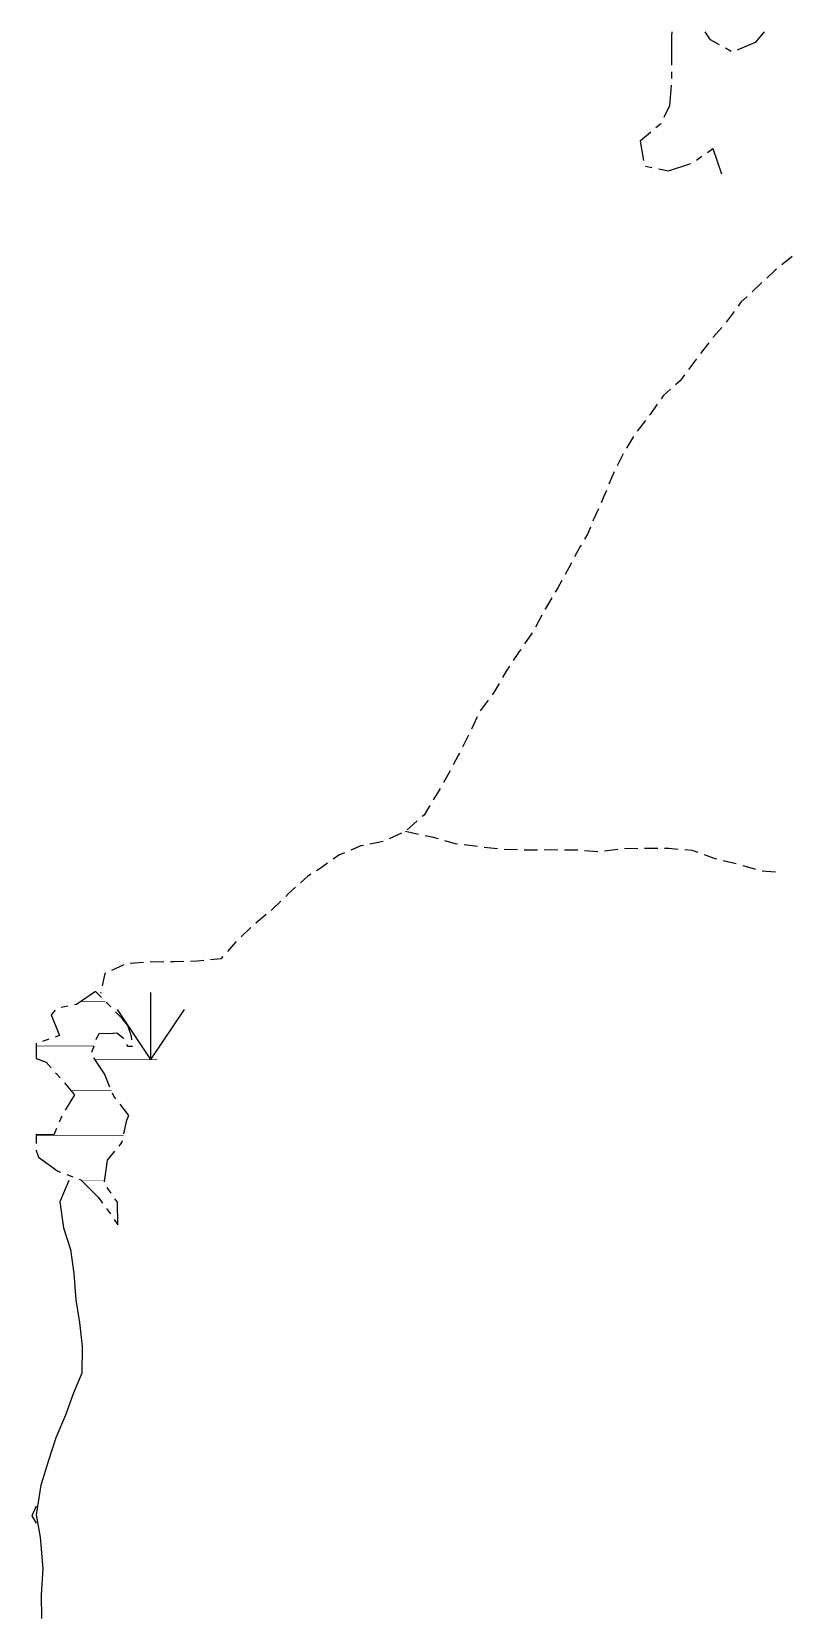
# Model space of a CAD drawing. Extents: x 211015 to 214226, y 4840231 to 4844926.
# Drawn here: x 211591.2 to 211760.3, y 4842998.1 to 4843352.8 of the extents above; entities that cross this region are included whole.
import ezdxf

# ---------------------------------------------------------------- set-up
doc = ezdxf.new("R2010")
doc.units = 0
doc.header["$LTSCALE"] = 1.5
doc.header["$MEASUREMENT"] = 0
doc.linetypes.add('TRACO_13', pattern=[8, 5, -1, 1, -1])
doc.linetypes.add('TRACO_15', pattern=[3, 2, -1])
doc.layers.get('0').update_dxf_attribs({"linetype": 'CONTINUOUS'})
for name, color, linetype in [('HD-ALAGADO-BREJO', 170, 'CONTINUOUS'), ('HD-CURSO-PERENE', 170, 'CONTINUOUS'), ('HD-HACH-HIDROG', 160, 'CONTINUOUS'), ('HD-LAGOS-INTER', 170, 'CONTINUOUS'), ('OB-MINER-AREIA', 252, 'CONTINUOUS'), ('SV-CAMINHO-TRILHA', 20, 'CONTINUOUS')]:
    doc.layers.add(name, color=color, linetype=linetype)

# ---------------------------------------------------------------- blocks, each defined once
blk = doc.blocks.new('*X48')
at = {"layer": 'HD-HACH-HIDROG', "const_width": 0.13}
for points in [[(211602.293609, 4843135.867325), (211607.694637, 4843135.867379)], [(211592.239673, 4843125.867191), (211605.161806, 4843125.86732)], [(211612.634864, 4843125.867395), (211613.881894, 4843125.867407)], [(211600.031043, 4843115.867236), (211609.073724, 4843115.867326)], [(211592.23877, 4843105.867125), (211611.777833, 4843105.86732)], [(211602.318709, 4843095.867193), (211607.55103, 4843095.867245)]]:
    blk.add_lwpolyline(points, dxfattribs=at)
blk = doc.blocks.new('COD094', base_point=(203773.033414, 4838870.092152))
for q in [(203780.533414, 4838885.092152), (203773.033414, 4838881.342152), (203788.033414, 4838881.342152)]:
    blk.add_line((203780.533414, 4838870.092152), q)
blk = doc.blocks.new('*X56')
at = {"layer": 'HD-ALAGADO-BREJO', "const_width": 0.13}
for points in [[(211605.405021, 4843122.82284), (211610.405021, 4843122.823442)], [(211610.405021, 4843122.823442), (211615.405021, 4843122.824043)], [(211615.405021, 4843122.824043), (211619.322632, 4843122.82298)]]:
    blk.add_lwpolyline(points, dxfattribs=at)
at = {"layer": 'HD-ALAGADO-BREJO'}
blk.add_blockref('COD094', (211610.405021, 4843122.823442), dxfattribs=at)

msp = doc.modelspace()

# ---------------------------------------------------------------- linework, layer by layer
at = {"layer": 'HD-CURSO-PERENE', "linetype": 'Continuous', "flags": 128}
for points in [[(211599.53, 4843095.76), (211597.5, 4843091), (211598.32, 4843085.19), (211599.89, 4843080.34), (211600.66, 4843074.98), (211601.13, 4843069.13), (211601.94, 4843064.02), (211602.56, 4843058.66), (211602.43, 4843052.7), (211600.55, 4843048.04), (211598.79, 4843043.32), (211596.61, 4843038.24), (211595.01, 4843033.16), (211593.27, 4843027.64), (211592.23, 4843021.04), (211593.13, 4843015.98), (211593.71, 4843008.92), (211593.37, 4843003.11), (211593.46, 4842997.79)], [(211592.23, 4843022.95), (211591.24, 4843020.81), (211592.23, 4843019.13)]]:
    msp.add_lwpolyline(points, dxfattribs=at)
at = {"layer": 'HD-LAGOS-INTER', "linetype": 'TRACO_13', "flags": 128}
msp.add_lwpolyline([(211592.24, 4843102.47), (211592.79, 4843101.04), (211597.05, 4843097.86), (211602.26, 4843095.93), (211606.12, 4843092.05), (211609.08, 4843088.01), (211610.54, 4843085.87), (211610.42, 4843090.91), (211607.46, 4843095.2), (211608.19, 4843100.35), (211611.42, 4843104.26), (211612.55, 4843109.31), (211612.99, 4843110.31), (211609.58, 4843114.65), (211607.51, 4843119.64), (211604.55, 4843124.12), (211605.75, 4843127.52), (211606.41, 4843128.77), (211608.49, 4843128.69), (211610.31, 4843128.85), (211611.72, 4843127.69), (211612.64, 4843125.86), (211613.88, 4843125.86), (211613.55, 4843128.02), (211612.72, 4843130.5), (211611.47, 4843132.01), (211609.73, 4843133.83), (211605.49, 4843138.07), (211601.26, 4843135.15), (211596.86, 4843134.29), (211595.57, 4843132.88), (211597.49, 4843128.24), (211592.7, 4843126.52), (211592.24, 4843126.54), (211592.24, 4843123.07), (211594.46, 4843122.28), (211597.92, 4843118.4), (211600.78, 4843114.96), (211598.15, 4843110.65), (211596.2, 4843106.04), (211593.64, 4843106.04), (211592.24, 4843106.06), (211592.24, 4843102.47)], dxfattribs=at)
at = {"layer": 'OB-MINER-AREIA', "linetype": 'TRACO_13', "flags": 128}
for points in [[(211734.46, 4843352.77), (211734.37, 4843351.78), (211734.41, 4843346.23), (211734.39, 4843341.27), (211733.92, 4843336.16), (211731.95, 4843332.1), (211727.36, 4843328.27), (211728.31, 4843322.72), (211733.72, 4843321.67), (211739.01, 4843323.36), (211743.68, 4843326.65), (211745.73, 4843320.61)], [(211755.14, 4843352.76), (211753.13, 4843350.33), (211748, 4843348.19), (211743.12, 4843350.95), (211741.96, 4843352.77)]]:
    msp.add_lwpolyline(points, dxfattribs=at)
at = {"layer": 'SV-CAMINHO-TRILHA', "linetype": 'TRACO_15', "flags": 128}
for points in [[(211805.68, 4843352.76), (211804.77, 4843351.44), (211802.21, 4843346.77), (211799.7, 4843341.7), (211796.61, 4843337.33), (211793.09, 4843333.38), (211788.5, 4843329.02), (211784.34, 4843324.87), (211781.47, 4843321.6), (211777.76, 4843318.46), (211773.26, 4843313.96), (211768.41, 4843309.63), (211761.98, 4843302.94), (211757.56, 4843299.4), (211749.92, 4843292.24), (211746.56, 4843287.71), (211742.94, 4843283.48), (211736.32, 4843274.68), (211732.54, 4843271.3), (211729.63, 4843267.17), (211728.58, 4843265.82), (211726.17, 4843262.7), (211723.41, 4843258.02), (211721.19, 4843253.5), (211719.14, 4843248.49), (211716.88, 4843243.47), (211715.62, 4843240.4), (211713.98, 4843237.64), (211711.4, 4843232.83), (211708.97, 4843228.33), (211706.09, 4843223.62), (211703.56, 4843218.76), (211700.33, 4843214.1), (211697.4, 4843209.74), (211694.67, 4843204.98), (211691.44, 4843200.62), (211689.26, 4843195.92), (211686.73, 4843191.01), (211684.3, 4843186.35), (211681.72, 4843181.99), (211679.04, 4843177.54), (211674.85, 4843173.92), (211670.07, 4843171.7), (211664.87, 4843170.63), (211659.98, 4843168.57), (211655.75, 4843165.55), (211652.91, 4843163.79), (211648.73, 4843159.98), (211644.94, 4843156.31), (211640.86, 4843152.95), (211636.93, 4843149.19), (211633.59, 4843145.37), (211628.35, 4843144.85), (211623.1, 4843144.68), (211617.61, 4843144.66), (211612.31, 4843144.29), (211607.61, 4843142.09), (211606.64, 4843137.6)], [(211674.85, 4843173.92), (211680.8, 4843172.65), (211685.96, 4843171.17), (211691.06, 4843170.54), (211696.6, 4843169.91), (211701.85, 4843169.73), (211707.6, 4843169.8), (211713.04, 4843169.77), (211718.24, 4843169.35), (211723.48, 4843170.07), (211728.58, 4843170.14), (211733.83, 4843170.11), (211738.97, 4843169.68), (211744.08, 4843167.85), (211749.08, 4843166.62), (211754.38, 4843165.09), (211758.63, 4843164.76)]]:
    msp.add_lwpolyline(points, dxfattribs=at)

# ---------------------------------------------------------------- block references
at = {"layer": 'HD-ALAGADO-BREJO'}
msp.add_blockref('*X56', (0, 0), dxfattribs=at)
at = {"layer": 'HD-LAGOS-INTER'}
msp.add_blockref('*X48', (0, 0), dxfattribs=at)

doc.saveas('drawing.dxf')
